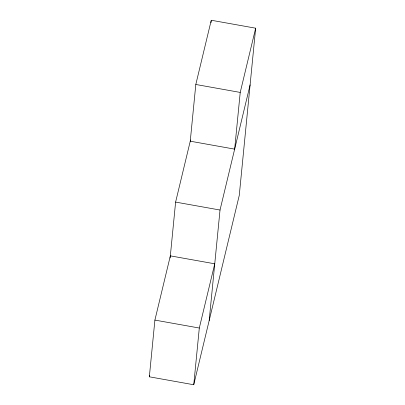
<?xml version="1.0" encoding="UTF-8"?>
<svg xmlns="http://www.w3.org/2000/svg" width="405" height="405" viewBox="0 0 405 405"><rect width="100%" height="100%" fill="white"/><g stroke="black" fill="none" stroke-linecap="round" stroke-linejoin="round"><path stroke-width="0.61" d="M149.344 376.807L154.902 320.092L170.343 255.859L214.746 263.802L199.306 328.035L193.747 384.75L149.344 376.807L149.637 375.582M170.135 257.96L175.613 202.09L190.547 139.973M195.812 84.478L190.254 141.198L234.657 149.141L240.221 92.421L255.656 28.193L211.253 20.25L195.812 84.478L240.221 92.421M211.01 22.741L211.192 20.873M209.188 320.522L220.021 210.033L250.098 84.908M255.656 28.193L239.264 195.397L193.747 384.75M175.613 202.09L220.021 210.033M154.902 320.092L199.306 328.035"/></g></svg>
